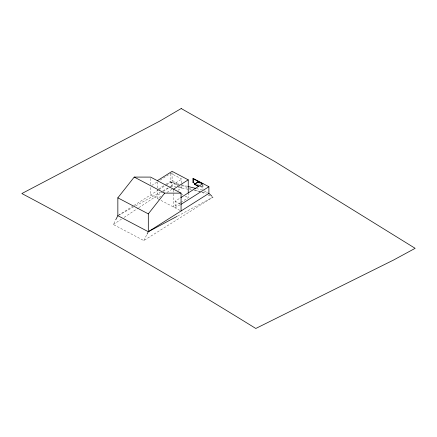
<?xml version="1.0" encoding="UTF-8"?>
<svg xmlns="http://www.w3.org/2000/svg" width="437" height="437" viewBox="0 0 437 437"><rect width="100%" height="100%" fill="white"/><g stroke="black" fill="none" stroke-linecap="round" stroke-linejoin="round"><path stroke-width="0.33" stroke-dasharray="2.19 1.64" d="M208.05 194.968L213.01 197.153L143.806 240.558L113.341 224.52L115.444 220.39M143.806 240.558L147.105 234.074M113.341 224.52L121.847 218.899M124.119 217.397L138.294 208.028M138.862 207.657L162.673 191.914M163.241 191.543L170.048 187.041M170.616 186.67L171.746 185.922L175.679 186.725M151.721 185.43L157.353 181.863M160.171 180.082L170.872 173.309L181.814 179.072L181.814 183.136M158.505 188.992L165.301 184.687M165.869 184.332L172.096 180.388L176.264 182.579L181.814 179.072M118.422 215.31L133.411 205.827M133.935 205.494L158.768 189.773M159.046 189.598L166.366 184.966M166.836 184.665L170.872 182.114L179.388 184.272M160.767 196.36L157.369 198.513L157.369 189.707M167 192.417L172.096 189.188M177.93 190.33L181.814 187.872L181.814 183.813M180.246 204.631L175.133 207.87L175.133 201.206L180.241 197.972M200.397 186.375L202.675 187.577L202.965 187.391L199.545 185.588M180.317 202.713L173.516 207.018L173.516 189.833M180.88 202.353L188.243 197.693L188.243 193.728M118.438 215.348L133.247 207.176M135.617 205.865L160.494 192.133M162.864 190.827L169.971 186.899M170.567 186.572L171.746 185.922L170.872 182.114L170.872 173.309M177.662 216.036L213.01 197.153M202.517 192.204L206.974 193.017M178.301 187.265L191.411 189.953M194.028 190.488L201.238 191.969L194.776 189.871M182.005 184.938L187.244 186.266M196.415 188.587L202.965 190.248M178.624 184.627L170.872 182.114L178.935 186.359M181.208 185.468L192.193 189.035M201.861 192.242L205.576 193.881M197.267 184.387L198.977 185.288M204.15 190.876L208.891 193.373M179.509 186.659L181.814 187.872M181.655 194.225L182.852 194.853M185.25 196.115L188.243 197.693M175.133 201.206L181.06 204.325M179.875 210.361L150.596 194.946L150.596 186.14M202.965 184.856L202.965 189.68M202.675 184.458L202.675 187.577M176.264 182.579L176.264 185.965M172.096 172.637L172.096 187.162M157.369 181.961L157.369 188.418M150.596 178.394L150.596 184.851"/><path stroke-width="0.66" d="M115.745 219.8L117.848 215.676L117.848 197.83L134.225 177.078L150.596 177.1L181.06 193.143L181.06 210.989M147.105 234.074L148.307 231.714L148.307 213.873L164.683 193.116L181.06 193.143M157.369 180.667L172.096 171.348L188.243 179.847L188.243 193.067M173.516 189.172L188.243 179.847M195.263 183.671L192.985 182.469L192.985 178.667L193.274 178.482L208.891 186.708L208.891 193.373L211.634 195.891M192.985 182.469L193.274 182.284L193.274 178.482M198.398 186.506L194.399 184.206L198.108 181.863L202.675 183.775L192.985 178.667M194.399 184.398L198.108 182.054L198.108 181.366M180.809 197.611L202.965 183.589M181.06 204.325L208.891 186.708M117.848 215.676L148.307 231.714L208.891 193.373M148.307 231.714L177.061 216.353M187.899 186.43L195.76 188.423M194.399 184.206L198.972 186.118M198.108 182.054L199.818 182.956M134.225 177.078L164.683 193.116M117.848 197.83L148.307 213.873M181.202 108.534L159.663 121.169L21.85 193.547C101.477 235.603 179.23 281.1 255.798 328.466L393.611 260.01L415.15 248.325L274.791 161.526L181.202 108.534"/></g></svg>
